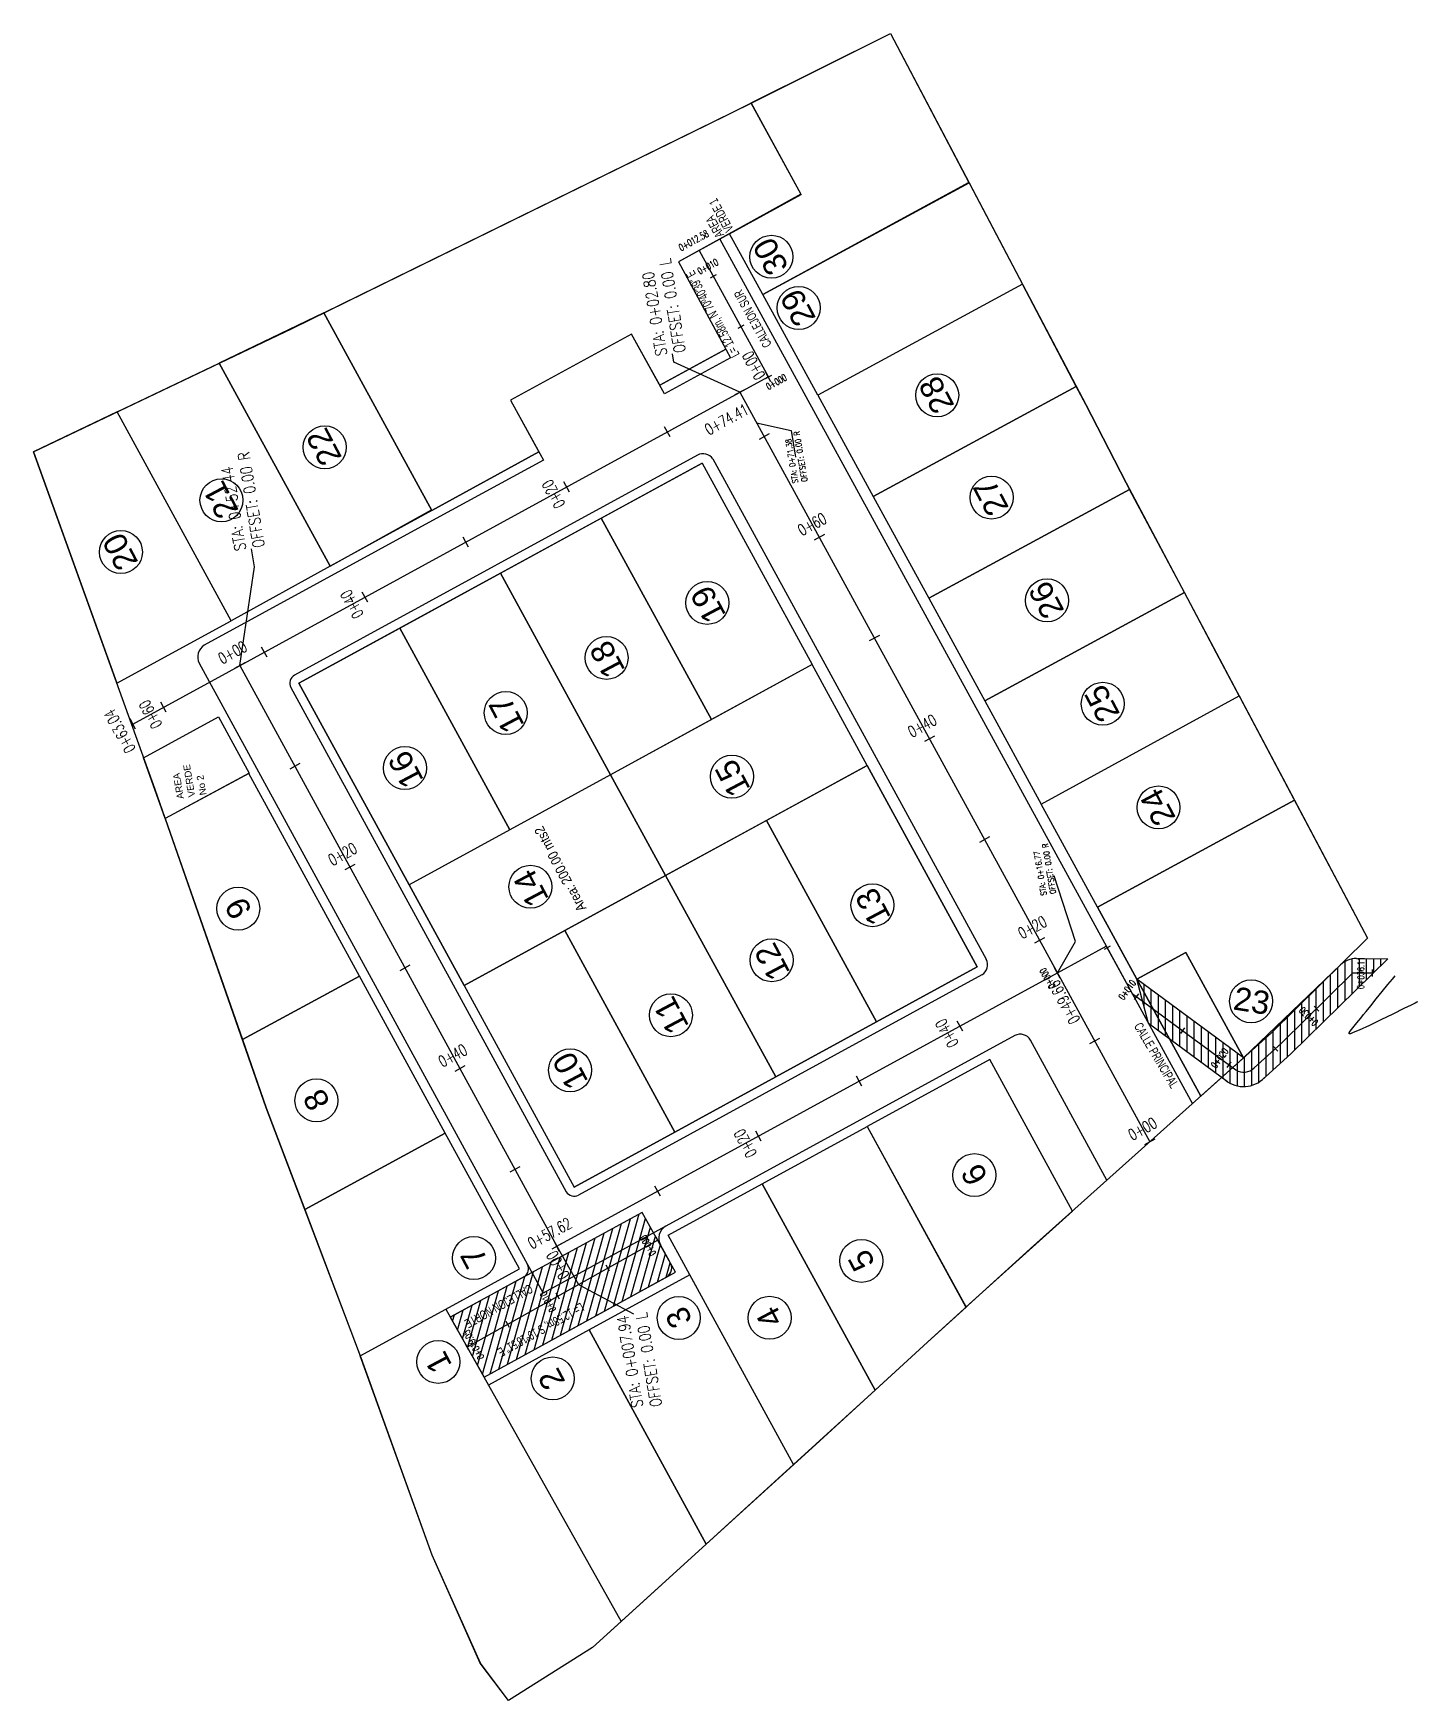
# Model space of a CAD drawing. Header units: metres. Extents: x 604533 to 608048, y 1310709 to 1311860.
# Drawn here: x 607927.3 to 608047.9, y 1311714.7 to 1311859.9 of the extents above; entities that cross this region are included whole.
import ezdxf
from ezdxf.enums import TextEntityAlignment as Align

# ---------------------------------------------------------------- set-up
doc = ezdxf.new("R2010")
doc.units = ezdxf.units.M
doc.header["$LTSCALE"] = 0.0254
doc.header["$MEASUREMENT"] = 0
for name, color, linetype in [('A CIVIL', 6, 'Continuous'), ('CVL_CUADCON_LIN', 8, 'Continuous'), ('EJE CALLE ESTE-TXT-ROAD-STAT', 7, 'Continuous'), ('EJE CALLE NORTE-TXT-ROAD-STAT', 7, 'Continuous'), ('EJE CALLE OESTE-TXT-ROAD-STAT', 7, 'Continuous'), ('EJE DE CANAL-TXT-ROAD-STAT', 7, 'Continuous'), ('EJE ED CALLE SUR-TXT-ROAD-STAT', 7, 'Continuous'), ('EJES', 30, 'Continuous'), ('LOTES', 3, 'Continuous'), ('perfiles', 3, 'Continuous'), ('POLIGONO', 4, 'Continuous'), ('ROTULOS LOTES', 1, 'Continuous'), ('STALBL', 7, 'Continuous'), ('VENTANAS', 252, 'Continuous')]:
    doc.layers.add(name, color=color, linetype=linetype)
doc.styles.add('ALINEAMIENTO', font='romans.shx', dxfattribs={"width": 0.7, "height": 1})
doc.styles.add('ALINEAMIENTO 2', font='romans.shx', dxfattribs={"width": 0.7, "height": 0.6})
doc.styles.add('COTA ELE', font='romans.shx', dxfattribs={"height": 5})
doc.styles.add('ele lot', font='ARIALN.TTF', dxfattribs={"width": 0.7, "height": 0.75})
doc.styles.add('perfiles', font='romans.shx', dxfattribs={"width": 0.8, "height": 1})
doc.styles.add('ROTULOS', font='arial.ttf', dxfattribs={"height": 3})
doc.styles.get("Standard").update_dxf_attribs({"font": 'arial.ttf'})
doc.styles.add('TSN - Arial Narrow', font='ARIALN.TTF')
doc.dimstyles.new('COMEN PERFIL', dxfattribs={"dimscale": 40, "dimtxt": 5, "dimasz": 100, "dimexe": 0.005, "dimexo": 0.005, "dimgap": 0.005, "dimtad": 2, "dimzin": 0, "dimdsep": 46, "dimtxsty": 'COTA ELE', "dimcen": 0.09, "dimclrd": 1, "dimclre": 1, "dimclrt": 3, "dimadec": 0, "dimazin": 0, "dimtfac": 1, "dimtofl": 0, "dimtmove": 0, "dimatfit": 3, "dimldrblk": 'ARCHTICK', "dimfxl": 1, "dimtolj": 1, "dimtzin": 0, "dimarcsym": 0})
doc.dimstyles.new('LOTES', dxfattribs={"dimscale": 0.001, "dimtxt": 1, "dimasz": 100, "dimexe": 0.005, "dimexo": 0.005, "dimgap": 0.005, "dimtad": 2, "dimzin": 0, "dimdsep": 46, "dimtxsty": 'ALINEAMIENTO', "dimcen": 0.09, "dimclrd": 1, "dimclre": 1, "dimclrt": 3, "dimadec": 0, "dimazin": 0, "dimtfac": 1, "dimtofl": 0, "dimtmove": 0, "dimatfit": 3, "dimldrblk": 'ARCHTICK', "dimfxl": 1, "dimtolj": 1, "dimtzin": 0, "dimarcsym": 0})

# ---------------------------------------------------------------- blocks, each defined once
blk = doc.blocks.new('_ArchTick')
at = {"color": 0, "linetype": 'ByBlock', "const_width": 0.15}
blk.add_lwpolyline([(-0.5, -0.5), (0.5, 0.5)], dxfattribs=at)
blk = doc.blocks.new('lbl_tic')
blk.add_line((0, -0.04165), (0, 0.04165))
blk = doc.blocks.new('sta_tic')
blk.add_line((0, -0.04165), (0, 0.04165))

msp = doc.modelspace()

# ---------------------------------------------------------------- hatches: boundary and pattern name
at = {"layer": 'VENTANAS', "ltscale": 20000}
h = msp.add_hatch(dxfattribs=at)
h.set_pattern_fill('ANSI31', color=256, scale=5, angle=45, style=0)
h.set_pattern_definition([(90, (608023.4335, 1311768.1515), (-0.625, 1e-16), [])])
h.paths.add_polyline_path([(608042.249, 1311778.06), (608043.916, 1311778.047), (608043.915, 1311777.946), (608045.277, 1311779.286), (608042.555, 1311779.308, 0.1673024), (608041.321, 1311778.894), (608035.171, 1311772.84), (608031.776, 1311769.801), (608032.043, 1311769.605, 0.3637158), (608033.638, 1311769.796), (608036.025, 1311771.933)])
h.paths.add_polyline_path([(608043.915, 1311777.946), (608043.916, 1311778.047), (608042.249, 1311778.06), (608036.025, 1311771.933), (608033.638, 1311769.796, -0.3637158), (608032.043, 1311769.605), (608031.776, 1311769.801), (608030.825, 1311768.95), (608031.162, 1311768.701, -0.0041956), (608031.129, 1311768.728, 0.0041956), (608031.162, 1311768.701), (608031.325, 1311768.581, 0.3268227), (608034.276, 1311768.69), (608036.88, 1311771.021)])
h.paths.add_polyline_path([(608023.433, 1311777.507), (608024.856, 1311774.905), (608031.772, 1311769.804), (608032.724, 1311770.656)])
h.paths.add_polyline_path([(608024.856, 1311774.905), (608026.278, 1311772.303), (608030.821, 1311768.953), (608031.772, 1311769.804)])
h.paths.add_polyline_path([(608024.853, 1311774.907), (608023.936, 1311775.583), (608024.438, 1311773.66), (608026.275, 1311772.305)], flags=17)
h.paths.add_polyline_path([(608023.435, 1311777.503), (608023.936, 1311775.583), (608024.853, 1311774.907)], flags=17)
h.paths.add_polyline_path([(608043.354, 1311776.461), (608043.379, 1311779.641), (608042.479, 1311779.648), (608042.454, 1311776.468)], flags=9)
h.paths.add_polyline_path([(608039.498, 1311773.738), (608037.885, 1311775.378), (608037.243, 1311774.746), (608038.857, 1311773.107)], flags=24)
h.paths.add_polyline_path([(608030.306, 1311769.457), (608031.671, 1311771.308), (608030.947, 1311771.842), (608029.582, 1311769.991)], flags=24)
at = {"layer": 'VENTANAS', "ltscale": 200000}
h = msp.add_hatch(dxfattribs=at)
h.set_pattern_fill('ANSI31', color=256, scale=5, angle=-150.66927, style=0)
h.set_pattern_definition([(254.3307, (607979.7756, 1311758.21965), (0.601773, -0.168803), [])])
h.paths.add_polyline_path([(607966.584, 1311742.847), (607982.564, 1311751.612, 0.3947711), (607982.758, 1311752.892), (607982.355, 1311753.628), (607981.706, 1311754.783), (607965.115, 1311745.461)])
h.paths.add_polyline_path([(607981.706, 1311754.783), (607981.348, 1311755.422), (607971.736, 1311750.171), (607970.759, 1311751.96), (607963.646, 1311748.075), (607965.115, 1311745.461)])
h.paths.add_polyline_path([(607971.736, 1311750.171), (607981.348, 1311755.422), (607980.349, 1311757.199), (607970.759, 1311751.96)], flags=16)
h.paths.add_polyline_path([(607975.185, 1311749.936), (607967.236, 1311745.47), (607967.942, 1311744.213), (607975.891, 1311748.679)], flags=24)
h.paths.add_polyline_path([(607966.862, 1311744.44), (607965.245, 1311747.317), (607964.461, 1311746.877), (607966.077, 1311744)], flags=9)
h.paths.add_polyline_path([(607973.086, 1311748.62), (607971.959, 1311750.626), (607971.175, 1311750.185), (607972.301, 1311748.18)], flags=9)
h.paths.add_polyline_path([(607981.804, 1311753.519), (607980.677, 1311755.524), (607979.893, 1311755.083), (607981.019, 1311753.078)], flags=9)
h.paths.add_polyline_path([(607970.605, 1311751.273), (607964.526, 1311747.858), (607965.134, 1311746.776), (607971.213, 1311750.191)], flags=24)
h.paths.add_polyline_path([(607974.409, 1311751.552), (607972.891, 1311754.331), (607971.575, 1311753.612), (607973.093, 1311750.833)], flags=9)

# ---------------------------------------------------------------- linework, layer by layer
for p, q in [((608008.815, 1311846.873, -0.5), (607990.851, 1311837.134, -0.5)), ((607994.198, 1311845.835, -0.5), (607983.511, 1311839.992, -0.5)), ((607987.116, 1311841.963, -0.5), (608028.264, 1311766.657, -0.5)), ((607987.116, 1311841.963, -0.5), (608028.264, 1311766.657, -0.5)), ((607983.511, 1311839.992, -0.5), (607988.043, 1311831.625, -0.5)), ((607949.881, 1311834.187, -100.5), (607952.642, 1311835.542, -100.5)), ((607952.642, 1311835.542, -100.5), (607962.042, 1311818.329, -100.5)), ((607943.526, 1311831.158, -100.5), (607949.881, 1311834.187, -100.5)), ((607979.429, 1311833.696, -0.5), (607968.886, 1311827.932, -0.5)), ((607982.294, 1311828.482, -0.5), (607979.429, 1311833.696, -0.5)), ((607953.178, 1311813.487, -100.5), (607943.526, 1311831.158, -100.5)), ((607988.043, 1311831.625, -0.5), (607982.294, 1311828.482, -0.5)), ((607968.886, 1311827.932, -0.5), (607971.751, 1311822.718, -0.5)), ((607985.159, 1311823.151, -0.5), (607950.088, 1311803.977, -0.5)), ((607985.569, 1311822.457, -100.5), (607950.464, 1311803.282, -100.5)), ((607971.751, 1311822.718, -0.5), (607962.428, 1311817.621, -0.5)), ((607985.569, 1311822.457, -100.5), (607995.156, 1311804.905, -100.5)), ((607986.508, 1311822.823, -0.5), (608010.32, 1311779.245, -0.5)), ((607962.042, 1311818.329, -100.5), (607953.178, 1311813.487, -100.5)), ((607962.428, 1311817.621, -0.5), (607942.224, 1311806.585, -0.5)), ((607976.792, 1311817.663, -100.5), (607986.38, 1311800.111, -100.5)), ((607968.016, 1311812.869, -100.5), (607977.604, 1311795.317, -100.5)), ((607959.24, 1311808.076, -100.5), (607968.828, 1311790.524, -100.5)), ((607941.773, 1311805.025, -0.5), (607971.736, 1311750.171, -0.5)), ((607995.156, 1311804.905, -100.5), (607986.38, 1311800.111, -100.5)), ((607999.95, 1311796.129, -100.5), (607995.156, 1311804.905, -100.5)), ((607950.464, 1311803.282, -100.5), (607960.052, 1311785.73, -100.5)), ((607949.762, 1311802.905, -0.5), (607973.739, 1311759, -0.5)), ((607986.38, 1311800.111, -100.5), (607977.604, 1311795.317, -100.5)), ((607999.95, 1311796.129, -100.5), (607991.174, 1311791.335, -100.5)), ((607999.95, 1311796.129, -100.5), (608009.537, 1311778.576, -100.5)), ((607977.604, 1311795.317, -100.5), (607968.828, 1311790.524, -100.5)), ((607982.398, 1311786.541, -100.5), (607977.604, 1311795.317, -100.5)), ((607968.828, 1311790.524, -100.5), (607960.052, 1311785.73, -100.5)), ((607991.174, 1311791.335, -100.5), (607982.398, 1311786.541, -100.5)), ((607991.174, 1311791.335, -100.5), (608000.761, 1311773.783, -100.5)), ((607964.845, 1311776.954, -100.5), (607960.052, 1311785.73, -100.5)), ((607982.398, 1311786.541, -100.5), (607973.622, 1311781.747, -100.5)), ((607982.398, 1311786.541, -100.5), (607991.985, 1311768.989, -100.5)), ((607973.622, 1311781.747, -100.5), (607964.845, 1311776.954, -100.5)), ((607973.622, 1311781.747, -100.5), (607983.209, 1311764.195, -100.5)), ((608009.537, 1311778.576, -100.5), (608000.761, 1311773.783, -100.5)), ((608009.938, 1311777.878, -0.5), (607974.817, 1311758.694, -0.5)), ((607964.845, 1311776.954, -100.5), (607974.433, 1311759.401, -100.5)), ((608000.761, 1311773.783, -100.5), (607991.985, 1311768.989, -100.5)), ((608012.801, 1311772.602, -0.5), (607971.736, 1311750.171, -0.5)), ((608020.832, 1311760.004, -0.5), (608014.166, 1311772.208, -0.5)), ((607991.985, 1311768.989, -100.5), (607983.209, 1311764.195, -100.5)), ((607983.209, 1311764.195, -100.5), (607974.433, 1311759.401, -100.5)), ((607982.758, 1311752.892, -0.5), (607981.953, 1311754.365, -0.5)), ((607970.117, 1311751.61, -0.5), (607963.648, 1311748.076, -0.5)), ((607966.582, 1311742.846, -0.5), (607982.508, 1311751.571, -0.5))]:
    msp.add_line(p, q)
at = {"ltscale": 20000}
for p, q in [((607981.882, 1311829.232, 112.603), (607987.629, 1311832.39, 174.333)), ((607962.042, 1311818.329, -100.5), (607971.352, 1311823.445, -0.5))]:
    msp.add_line(p, q, dxfattribs=at)
for points in [[(607990.849, 1311837.138), (607987.958, 1311842.429), (607994.196, 1311845.839), (607989.842, 1311853.817), (608001.972, 1311859.881), (608008.813, 1311846.877), (607990.849, 1311837.138)], [(607995.646, 1311828.358), (607990.851, 1311837.134), (608008.815, 1311846.873), (608013.471, 1311838.023), (607995.646, 1311828.358)], [(607995.646, 1311828.358), (608000.465, 1311819.539), (608018.15, 1311829.127), (608013.471, 1311838.023), (607995.646, 1311828.358)], [(607944.56, 1311808.717), (607934.63, 1311826.916), (607943.526, 1311831.158), (607953.178, 1311813.487), (607944.56, 1311808.717)], [(608022.795, 1311820.168), (608022.493, 1311820.735), (608018.982, 1311827.546), (608018.15, 1311829.127), (608000.465, 1311819.539), (608005.303, 1311810.685), (608022.795, 1311820.168)], [(607927.336, 1311823.439), (607934.6, 1311803.276), (607944.56, 1311808.717), (607934.63, 1311826.916), (607927.336, 1311823.439)], [(608027.569, 1311811.188), (608022.795, 1311820.168), (608005.303, 1311810.685), (608010.18, 1311801.76), (608027.569, 1311811.188)], [(608010.18, 1311801.76), (608015.099, 1311792.757), (608032.353, 1311802.174), (608030.377, 1311805.906), (608027.569, 1311811.188), (608010.18, 1311801.76)], [(608020.001, 1311783.787), (608015.099, 1311792.757), (608032.353, 1311802.174), (608037.162, 1311793.089), (608020.001, 1311783.787)], [(607938.818, 1311791.492), (607945.538, 1311772.257), (607955.744, 1311777.783), (607946.111, 1311795.434), (607938.818, 1311791.492)], [(608023.433, 1311777.507), (608019.999, 1311783.791), (608037.159, 1311793.093), (608043.524, 1311781.069), (608035.169, 1311772.844), (608035.169, 1311772.844), (608032.724, 1311770.656), (608027.705, 1311779.84), (608023.433, 1311777.507)], [(608023.433, 1311777.507), (608019.999, 1311783.791), (608037.159, 1311793.093), (608043.524, 1311781.069), (608035.169, 1311772.844), (608035.169, 1311772.844), (608032.724, 1311770.656), (608027.705, 1311779.84), (608023.433, 1311777.507)], [(607950.98, 1311757.44), (607963.211, 1311764.1), (607955.744, 1311777.783), (607945.538, 1311772.257), (607947.616, 1311766.31), (607950.98, 1311757.44)], [(607955.809, 1311744.711), (607963.252, 1311748.776), (607969.662, 1311752.278), (607963.211, 1311764.1), (607950.98, 1311757.44), (607955.809, 1311744.711)], [(607999.955, 1311764.682), (608008.555, 1311748.937), (608005.203, 1311745.886), (608000.636, 1311741.713), (607990.815, 1311759.69), (607999.955, 1311764.682)], [(607982.627, 1311755.217), (607990.815, 1311759.69), (608000.636, 1311741.713), (607995.473, 1311736.997), (607993.541, 1311735.239), (607982.627, 1311755.217)], [(607955.809, 1311744.711), (607963.252, 1311748.776), (607966.975, 1311742.151), (607978.533, 1311721.581), (607976.03, 1311719.304), (607968.714, 1311714.677), (607966.26, 1311717.95), (607962.068, 1311727.334), (607955.809, 1311744.711)]]:
    msp.add_lwpolyline(points)
for points, elevation in [([(607990.851, 1311837.134), (607987.96, 1311842.424), (607994.198, 1311845.835), (607989.844, 1311853.812), (608001.974, 1311859.877), (608008.815, 1311846.873), (607990.851, 1311837.134)], -0.5), ([(608028.998, 1311767.321), (608023.433, 1311777.507), (608027.705, 1311779.84), (608032.724, 1311770.656), (608028.998, 1311767.321)], -100.5), ([(607963.646, 1311748.075), (607966.584, 1311742.847)], -0.5)]:
    msp.add_lwpolyline(points, dxfattribs=dict(elevation=elevation))
for points in [[(607968.886, 1311827.932), (607971.352, 1311823.445), (607962.042, 1311818.329), (607952.642, 1311835.542), (607989.844, 1311853.812), (607994.175, 1311845.878), (607983.511, 1311839.992), (607987.629, 1311832.39), (607981.882, 1311829.232), (607979.429, 1311833.696), (607968.886, 1311827.932), (607971.352, 1311823.445)], [(607976.792, 1311817.663), (607985.569, 1311822.457), (607995.156, 1311804.905), (607986.38, 1311800.111), (607976.792, 1311817.663)], [(607968.016, 1311812.869), (607976.792, 1311817.663), (607986.38, 1311800.111), (607977.604, 1311795.317), (607968.016, 1311812.869)], [(607959.24, 1311808.076), (607968.016, 1311812.869), (607977.604, 1311795.317), (607968.828, 1311790.523), (607959.24, 1311808.076)], [(607950.464, 1311803.282), (607959.24, 1311808.076), (607968.828, 1311790.523), (607960.052, 1311785.73), (607950.464, 1311803.282)], [(607982.398, 1311786.541), (607999.95, 1311796.129), (607995.156, 1311804.905), (607977.604, 1311795.317), (607982.398, 1311786.541)], [(607938.819, 1311791.492), (607936.939, 1311796.788), (607943.471, 1311800.36), (607946.129, 1311795.444), (607938.818, 1311791.492)], [(608000.761, 1311773.783), (608009.537, 1311778.576), (607999.95, 1311796.129), (607991.174, 1311791.335), (608000.761, 1311773.783)], [(607964.845, 1311776.954), (607982.398, 1311786.541), (607977.604, 1311795.317), (607960.052, 1311785.73), (607964.845, 1311776.954)], [(607991.985, 1311768.989), (608000.761, 1311773.783), (607991.174, 1311791.335), (607982.398, 1311786.541), (607991.985, 1311768.989)], [(607983.209, 1311764.195), (607991.985, 1311768.989), (607982.398, 1311786.541), (607973.622, 1311781.747), (607983.209, 1311764.195)], [(607974.433, 1311759.401), (607983.209, 1311764.195), (607973.622, 1311781.747), (607964.846, 1311776.954), (607974.433, 1311759.401)]]:
    msp.add_lwpolyline(points, dxfattribs=at)
for centre in [(607991.605, 1311840.426), (607993.983, 1311835.964), (608006.043, 1311828.357, -100.5), (607952.709, 1311823.827, -100.5), (607943.719, 1311819.214, -100.5), (608010.784, 1311819.451, -100.5), (607934.963, 1311814.708, -100.5), (607986.028, 1311810.279, -100.5), (608015.61, 1311810.498, -100.5), (607977.252, 1311805.486, -100.5), (608020.462, 1311801.49, -100.5), (607968.476, 1311800.692, -100.5), (607959.7, 1311795.898, -100.5), (607988.176, 1311795.145, -100.5), (608025.317, 1311792.462, -100.5), (607970.624, 1311785.557, -100.5), (608000.409, 1311783.951, -100.5), (607945.18, 1311783.652, -100.5), (607991.633, 1311779.157, -100.5), (608033.382, 1311775.578), (607982.857, 1311774.364, -100.5), (607974.081, 1311769.57, -100.5), (607951.988, 1311766.952, -100.5), (608009.283, 1311760.442, -100.5), (607965.705, 1311753.221, -201), (607999.442, 1311752.971, -100.5), (607983.539, 1311748.001, -201), (607991.456, 1311748.019, -100.5), (607962.601, 1311744.174), (607972.566, 1311742.737, -100.5)]:
    msp.add_circle(centre, 1.872)
for centre, radius, start, end in [((607985.648, 1311822.225, -0.5), 1.047, 34.84599, 117.86998), ((607942.822, 1311805.567, -0.5), 1.181, 120.38098, 207.32861), ((607950.427, 1311803.288, -0.5), 0.767, 116.19708, 209.98931), ((608009.382, 1311778.77, -0.5), 1.051, 301.903, 26.8623), ((608013.27, 1311771.665, -0.5), 1.048, 31.2093, 116.58352), ((607974.45, 1311759.452, -0.5), 0.842, 212.4176, 295.90201), ((607983.009, 1311754.953, -0.5), 1.209, 120.39411, 209.06664), ((607969.595, 1311752.296, -0.5), 0.862, 307.27533, 24.8003), ((607981.977, 1311752.356, -0.5), 0.947, 304.13223, 34.46196)]:
    msp.add_arc(centre, radius, start, end)
at = {"layer": 'A CIVIL'}
for p, q in [((607985.308, 1311840.974, -0.5), (607991.342, 1311829.931, -0.5)), ((607936.003, 1311799.73, -0.5), (607991.323, 1311829.966, -0.5)), ((607988.87, 1311828.626, -0.5), (608024.549, 1311763.331, -0.5)), ((607945.304, 1311804.814, -0.5), (607972.926, 1311754.241, -0.5)), ((607972.926, 1311754.241, -0.5), (608016.508, 1311778.047, -0.5))]:
    msp.add_line(p, q, dxfattribs=at)
at = {"layer": 'A CIVIL', "ltscale": 20000}
for p, q in [((607981.72, 1311754.791, -0.5), (607965.115, 1311745.461, -0.5)), ((607972.926, 1311754.241, -100.5), (607974.801, 1311750.903, -0.5))]:
    msp.add_line(p, q, dxfattribs=at)
at = {"layer": 'A CIVIL', "ltscale": 20000, "elevation": -0.5}
msp.add_lwpolyline([(608029.003, 1311767.318), (608035.169, 1311772.844), (608043.526, 1311781.065)], dxfattribs=at)
at = {"layer": 'CVL_CUADCON_LIN', "ltscale": 0.5, "flags": 128}
for points in [[(608010.617, 1311770.506), (607999.955, 1311764.682), (608008.542, 1311748.952), (608017.822, 1311757.316), (608010.617, 1311770.506)], [(607984.515, 1311751.76), (607975.739, 1311746.966), (607985.929, 1311728.312), (607993.541, 1311735.239), (607984.515, 1311751.76)], [(607975.739, 1311746.966), (607966.975, 1311742.151), (607978.533, 1311721.581), (607985.929, 1311728.312), (607975.739, 1311746.966)]]:
    msp.add_lwpolyline(points, dxfattribs=at)
at = {"layer": 'EJES', "ltscale": 20000}
for p, q in [((608041.154, 1311778.75, -100.5), (608032.724, 1311770.656, -100.5)), ((608042.555, 1311779.308, -100.5), (608045.277, 1311779.286, -100.5))]:
    msp.add_line(p, q, dxfattribs=at)
at = {"layer": 'EJES', "ltscale": 20000, "elevation": -100.5}
msp.add_lwpolyline([(608016.507, 1311778.048), (608020.768, 1311780.376), (608023.017, 1311776.261), (608032.043, 1311769.605, 0.3637158), (608033.638, 1311769.796), (608036.025, 1311771.933), (608042.249, 1311778.06), (608043.916, 1311778.047)], format="xyb", dxfattribs=at)
at = {"layer": 'EJES', "ltscale": 20000}
msp.add_arc((608042.539, 1311777.308, -100.5), 2, 89.5485, 133.83628, dxfattribs=at)
at = {"layer": 'LOTES', "ltscale": 20000}
for p, q in [((608032.724, 1311770.656, -100.5), (608023.433, 1311777.507, -100.5)), ((608031.325, 1311768.581, -100.5), (608024.438, 1311773.66, -100.5))]:
    msp.add_line(p, q, dxfattribs=at)
at = {"layer": 'LOTES', "color": 0, "ltscale": 20000}
msp.add_lwpolyline([(607953.178, 1311813.487), (607962.015, 1311818.378), (607952.644, 1311835.538), (607943.529, 1311831.153), (607953.178, 1311813.487)], dxfattribs=at)
at = {"layer": 'LOTES', "ltscale": 20000, "elevation": -100.5}
msp.add_lwpolyline([(608034.276, 1311768.69), (608036.88, 1311771.021), (608045.277, 1311779.286)], dxfattribs=at)
at = {"layer": 'LOTES', "ltscale": 20000}
msp.add_arc((608032.726, 1311770.651, -100.5), 2.5, 230.30976, 316.82307, dxfattribs=at)
at = {"layer": 'perfiles', "color": 1, "ltscale": 20000}
msp.add_line((608020.001, 1311783.787, -0.5), (608029.003, 1311767.318, -0.5), dxfattribs=at)
at = {"layer": 'POLIGONO', "ltscale": 20000}
msp.add_polyline3d([(608043.526, 1311781.065, -0.5), (608035.171, 1311772.84, -0.5), (608014.173, 1311754.043, -0.5), (608005.205, 1311745.882, -0.5), (607995.476, 1311736.993, -0.5), (607976.032, 1311719.299, -0.5), (607968.716, 1311714.673, -0.5), (607966.262, 1311717.946, -0.5), (607962.07, 1311727.33, -0.5), (607955.873, 1311744.544, -0.5), (607947.618, 1311766.306, -0.5), (607937.93, 1311794.037, -0.5), (607927.338, 1311823.434, -0.5), (607949.883, 1311834.183, -0.5), (607987.737, 1311852.759, -0.5), (608001.974, 1311859.877, -0.5), (608018.982, 1311827.546, -0.5), (608022.493, 1311820.735, -0.5), (608030.377, 1311805.906, -0.5), (608043.526, 1311781.065, -0.5)], dxfattribs=at)
at = {"layer": 'POLIGONO', "color": 6, "ltscale": 20000}
msp.add_polyline3d([(608047.884, 1311775.523, 0), (608047.826, 1311775.496, 0), (608047.663, 1311775.417, 0), (608047.312, 1311775.246, 0), (608046.687, 1311774.94, 0), (608045.733, 1311774.473, 0), (608044.692, 1311773.968, 0), (608043.677, 1311773.484, 0), (608042.801, 1311773.078, 0), (608042.277, 1311772.85, 0), (608042.024, 1311772.755, 0), (608041.936, 1311772.736, 0), (608041.919, 1311772.74, 0), (608041.913, 1311772.76, 0), (608041.93, 1311772.828, 0), (608042.022, 1311772.987, 0), (608042.237, 1311773.279, 0), (608042.584, 1311773.704, 0), (608042.93, 1311774.113, 0), (608043.182, 1311774.417, 0), (608043.407, 1311774.701, 0), (608043.796, 1311775.184, 0), (608044.283, 1311775.787, 0), (608044.804, 1311776.431, 0), (608045.293, 1311777.035, 0), (608045.686, 1311777.521, 0), (608045.919, 1311777.808, 0)], dxfattribs=at)
at = {"layer": 'VENTANAS', "ltscale": 20000}
msp.add_line((608024.438, 1311773.66, -100.5), (608023.433, 1311777.507, -100.5), dxfattribs=at)
at = {"layer": 'VENTANAS', "ltscale": 20000, "elevation": -0.5}
msp.add_lwpolyline([(607963.646, 1311748.075), (607966.584, 1311742.847), (607983.27, 1311752), (607980.349, 1311757.199), (607963.646, 1311748.075)], dxfattribs=at)

# ---------------------------------------------------------------- block references
at = {"layer": 'EJE CALLE ESTE-TXT-ROAD-STAT', "ltscale": 20000, "xscale": 12.00480192085715, "yscale": 12.00480192075588, "zscale": 12.0048019207683, "rotation": 28.65954550112356}
for name, p in [('lbl_tic', (607991.323, 1311829.966, -100.5)), ('sta_tic', (607982.548, 1311825.17, -100.5)), ('lbl_tic', (607973.773, 1311820.374, -100.5)), ('sta_tic', (607964.998, 1311815.578, -100.5)), ('lbl_tic', (607956.224, 1311810.782, -100.5)), ('sta_tic', (607947.449, 1311805.986, -100.5)), ('lbl_tic', (607938.674, 1311801.19, -100.5)), ('lbl_tic', (607936.003, 1311799.73, -100.5))]:
    msp.add_blockref(name, p, dxfattribs=at)
at = {"layer": 'EJE CALLE NORTE-TXT-ROAD-STAT', "ltscale": 20000, "xscale": 12.00480192098713, "yscale": 12.00480192075588, "zscale": 12.0048019207683, "rotation": 118.6421017628136}
for name, p in [('lbl_tic', (607945.304, 1311804.814, -100.5)), ('sta_tic', (607950.097, 1311796.038, -100.5)), ('lbl_tic', (607954.891, 1311787.261, -100.5)), ('sta_tic', (607959.684, 1311778.485, -100.5)), ('lbl_tic', (607964.478, 1311769.709, -100.5)), ('sta_tic', (607969.271, 1311760.932, -100.5)), ('lbl_tic', (607972.926, 1311754.241, -100.5))]:
    msp.add_blockref(name, p, dxfattribs=at)
at = {"layer": 'EJE CALLE OESTE-TXT-ROAD-STAT', "ltscale": 20000, "xscale": 12.00480192088002, "yscale": 12.00480192075588, "zscale": 12.0048019207683, "rotation": 28.64482081301309}
for name, p in [('lbl_tic', (608016.508, 1311778.047, -100.5)), ('lbl_tic', (608008.03, 1311773.416, -100.5)), ('sta_tic', (607999.254, 1311768.622, -100.5)), ('lbl_tic', (607990.478, 1311763.829, -100.5)), ('sta_tic', (607981.702, 1311759.035, -100.5)), ('lbl_tic', (607972.926, 1311754.241, -100.5))]:
    msp.add_blockref(name, p, dxfattribs=at)
at = {"layer": 'EJE DE CANAL-TXT-ROAD-STAT', "ltscale": 20000, "xscale": 12.00480192071638, "yscale": 12.00480192075588, "zscale": 12.0048019207683, "rotation": 28.64573947338148}
msp.add_blockref('lbl_tic', (608016.508, 1311778.047, -100.5), dxfattribs=at)
at = {"layer": 'EJE ED CALLE SUR-TXT-ROAD-STAT', "ltscale": 20000, "xscale": 12.00480192063696, "yscale": 12.00480192075588, "zscale": 12.0048019207683, "rotation": 118.6530710076645}
for name, p in [('lbl_tic', (607988.87, 1311828.626, -100.5)), ('sta_tic', (607990.983, 1311824.759, -100.5)), ('lbl_tic', (607995.778, 1311815.984, -100.5)), ('sta_tic', (608000.573, 1311807.208, -100.5)), ('lbl_tic', (608005.368, 1311798.433, -100.5)), ('sta_tic', (608010.163, 1311789.657, -100.5)), ('lbl_tic', (608014.959, 1311780.882, -100.5)), ('sta_tic', (608019.754, 1311772.107, -100.5)), ('lbl_tic', (608024.549, 1311763.331, -100.5))]:
    msp.add_blockref(name, p, dxfattribs=at)
at = {"layer": 'STALBL', "ltscale": 20000, "yscale": 7.202881152714219, "zscale": 7.202881152460989}
for name, p, xscale, rotation in [('lbl_tic', (607985.308, 1311840.974, -100.5), 7.202881152426836, 118.6530710083146), ('lbl_tic', (607986.547, 1311838.707, -100.5), 7.202881152426836, 118.6530710083146), ('sta_tic', (607988.945, 1311834.319, -100.5), 7.202881152426836, 118.6530710083146), ('lbl_tic', (607991.342, 1311829.931, -100.5), 7.202881152426836, 118.6530710083146), ('sta_tic', (608020.837, 1311780.249, -100.5), 7.202881152398925, 118.6530710079082), ('lbl_tic', (608016.507, 1311778.048, -100.5), 7.202881152450004, 28.65307100768623), ('sta_tic', (608042.807, 1311778.056, -100.5), 7.202881152533261, 179.5485048315355), ('lbl_tic', (608043.916, 1311778.047, -100.5), 7.202881152533261, 179.5485048315355), ('lbl_tic', (608023.383, 1311775.991, -100.5), 7.202881152362652, 143.5921572272653), ('lbl_tic', (608039.083, 1311774.944, -100.5), 7.202881152306399, 44.54850483126743), ('sta_tic', (608027.407, 1311773.023, -100.5), 7.202881152362652, 143.5921572272653), ('sta_tic', (608035.497, 1311771.461, -100.5), 7.202881152348372, 41.83430180279999), ('lbl_tic', (608031.431, 1311770.056, -100.5), 7.202881152362652, 143.5921572272653), ('lbl_tic', (607981.72, 1311754.791, -100.5), 7.20288115227974, 29.33072779711124), ('sta_tic', (607977.361, 1311752.342, -100.5), 7.20288115227974, 29.33072779711124), ('lbl_tic', (607973.002, 1311749.892, -100.5), 7.20288115227974, 29.33072779711124), ('sta_tic', (607968.643, 1311747.443, -100.5), 7.20288115227974, 29.33072779711124), ('lbl_tic', (607965.115, 1311745.461, -100.5), 7.20288115227974, 29.33072779711124)]:
    msp.add_blockref(name, p, dxfattribs=dict(at, xscale=xscale, rotation=rotation))

# ---------------------------------------------------------------- texts
at = {"ltscale": 20000, "insert": (607939.856, 1311793.156, -100.5), "char_height": 0.6, "width": 4.41792, "attachment_point": 1, "rotation": 99.33068}
msp.add_mtext('AREA VERDE \\PNo 2', dxfattribs=at)
at = {"linetype": 'Continuous', "lineweight": 25, "ltscale": 0.1, "insert": (607975.567, 1311781.734, -100.5), "char_height": 0.87404, "width": 14.13316, "attachment_point": 1, "rotation": 117.90614, "style": 'TSN - Arial Narrow'}
msp.add_mtext('\\pi-2.62211,l4.37019,t4.37019;Area: 200.00 mts2', dxfattribs=at)
at = {"layer": 'A CIVIL', "ltscale": 20000, "style": 'perfiles', "width": 0.8}
msp.add_text('STA: 0+007.94', height=1, rotation=99.33068, dxfattribs=at).set_placement((607979.433, 1311748.323, -100.5), align=Align.BOTTOM_RIGHT)
msp.add_text('OFFSET: 0.00 L', height=1, rotation=99.33068, dxfattribs=at).set_placement((607979.762, 1311748.377, -100.5), align=Align.TOP_RIGHT)
at = {"layer": 'EJE CALLE ESTE-TXT-ROAD-STAT', "ltscale": 20000, "style": 'ALINEAMIENTO', "width": 0.7}
for s, p in [('0+00', (607990.765, 1311831.335, -100.5)), ('0+20', (607973.335, 1311820.135, -100.5)), ('0+40', (607955.785, 1311810.542, -100.5)), ('0+60', (607938.235, 1311800.95, -100.5)), ('0+63.04', (607935.564, 1311799.49, -100.5))]:
    msp.add_text(s, height=1, rotation=118.65955, dxfattribs=at).set_placement(p, align=Align.BOTTOM_CENTER)
at = {"layer": 'EJE CALLE NORTE-TXT-ROAD-STAT', "ltscale": 20000, "style": 'ALINEAMIENTO', "width": 0.7}
for s, p in [('0+00', (607945.064, 1311805.253, -100.5)), ('0+20', (607954.651, 1311787.7, -100.5)), ('0+40', (607964.238, 1311770.148, -100.5)), ('0+57.62', (607972.686, 1311754.68, -100.5))]:
    msp.add_text(s, height=1, rotation=28.6421, dxfattribs=at).set_placement(p, align=Align.BOTTOM_CENTER)
at = {"layer": 'EJE CALLE OESTE-TXT-ROAD-STAT', "ltscale": 20000, "style": 'ALINEAMIENTO', "width": 0.7}
for s, p in [('0+49.66', (608017.814, 1311775.883, -100.5)), ('0+40', (608007.591, 1311773.176, -100.5)), ('0+20', (607990.039, 1311763.589, -100.5)), ('0+00', (607973.723, 1311752.981, -100.5))]:
    msp.add_text(s, height=1, rotation=118.64482, dxfattribs=at).set_placement(p, align=Align.BOTTOM_CENTER)
at = {"layer": 'EJE ED CALLE SUR-TXT-ROAD-STAT', "ltscale": 20000, "style": 'ALINEAMIENTO', "width": 0.7}
for s, p in [('0+74.41', (607988.099, 1311825.558, -100.5)), ('0+60', (607995.539, 1311816.422, -100.5)), ('0+40', (608005.129, 1311798.872, -100.5)), ('0+20', (608014.719, 1311781.321, -100.5)), ('0+00', (608024.309, 1311763.77, -100.5))]:
    msp.add_text(s, height=1, rotation=28.65307, dxfattribs=at).set_placement(p, align=Align.BOTTOM_CENTER)
at = {"layer": 'perfiles', "ltscale": 20000, "style": 'perfiles', "width": 0.8}
for s, height, p in [('OFFSET: 0.00 L', 1, (607983.163, 1311831.982, -100.5)), ('OFFSET: 0.00 R', 1, (607946.496, 1311815.008, -100.5)), ('OFFSET: 0.00 R', 0.5, (608015.903, 1311784.884, -100.5))]:
    msp.add_text(s, height=height, rotation=99.33068, dxfattribs=at).set_placement(p, align=Align.TOP_LEFT)
for s, height, p in [('STA: 0+02.80', 1, (607982.834, 1311831.928, -100.5)), ('STA: 0+52.44', 1, (607946.167, 1311814.954, -100.5)), ('STA: 0+16.77', 0.5, (608015.739, 1311784.857, -100.5))]:
    msp.add_text(s, height=height, rotation=99.33068, dxfattribs=at).set_placement(p, align=Align.BOTTOM_LEFT)
at = {"layer": 'perfiles', "color": 1, "ltscale": 20000, "style": 'perfiles', "width": 0.8}
msp.add_text('OFFSET: 0.00 R', height=0.5, rotation=99.33068, dxfattribs=at).set_placement((607994.262, 1311820.788, -100.5), align=Align.TOP_LEFT)
msp.add_text('STA: 0+71.38', height=0.5, rotation=99.33068, dxfattribs=at).set_placement((607994.097, 1311820.761, -100.5), align=Align.BOTTOM_LEFT)
at = {"layer": 'ROTULOS LOTES', "style": 'ROTULOS'}
for s, height, rotation, p in [('30', 2.0142, 117.90614, (607993.151, 1311839.529)), ('29', 2.0142, 117.90614, (607995.528, 1311835.068)), ('28', 2.0142, 117.90614, (608007.588, 1311827.461, -100.5)), ('22', 2.0142, 117.90614, (607954.254, 1311822.93, -100.5)), ('21', 2.0142, 117.90614, (607945.265, 1311818.317, -100.5)), ('27', 2.0142, 117.90614, (608012.33, 1311818.554, -100.5)), ('20', 2.0142, 117.90614, (607936.508, 1311813.811, -100.5)), ('26', 2.0142, 117.90614, (608017.155, 1311809.602, -100.5)), ('19', 2.0142, 117.90614, (607987.703, 1311809.224, -100.5)), ('18', 2.0142, 117.90614, (607978.927, 1311804.43, -100.5)), ('25', 2.0142, 117.90614, (608022.007, 1311800.593, -100.5)), ('17', 2.0142, 117.90614, (607970.151, 1311799.636, -100.5)), ('16', 2.0142, 117.90614, (607961.375, 1311794.842, -100.5)), ('15', 2.0142, 117.90614, (607989.833, 1311794.083, -100.5)), ('24', 2.0142, 117.90614, (608026.862, 1311791.565, -100.5)), ('14', 2.0142, 117.90614, (607972.281, 1311784.496, -100.5)), ('9', 2.014, 117.90614, (607946.424, 1311783.461, -100.5)), ('13', 2.0142, 117.90614, (608002.065, 1311782.889, -100.5)), ('12', 2.0142, 117.90614, (607993.289, 1311778.096, -100.5)), ('11', 2.0142, 117.90614, (607984.476, 1311773.423, -100.5)), ('23', 2.0142, 350.98247, (608031.737, 1311774.882)), ('10', 2.0142, 117.90614, (607975.7, 1311768.608, -100.5)), ('8', 2.014, 117.90614, (607953.232, 1311766.761, -100.5)), ('6', 2.014, 117.90614, (608010.528, 1311760.25, -100.5)), ('5', 2.014, 117.90614, (608000.687, 1311752.78, -100.5)), ('7', 2.014, 117.90614, (607966.95, 1311753.03, -201)), ('3', 2.014, 117.90614, (607984.784, 1311747.81, -201)), ('4', 2.014, 117.90614, (607992.701, 1311747.828, -100.5)), ('1', 2.014, 117.90614, (607963.846, 1311743.892)), ('2', 2.014, 117.90614, (607973.707, 1311742.437, -100.5))]:
    msp.add_text(s, height=height, rotation=rotation, dxfattribs=at).set_placement(p)
at = {"layer": 'STALBL', "ltscale": 20000, "style": 'ALINEAMIENTO 2', "width": 0.7}
for s, rotation, p in [('0+012.58', 28.65307, (607985.068, 1311841.413, -100.5)), ('0+010', 28.65307, (607986.307, 1311839.145, -100.5)), ('0+000', 28.65307, (607992.269, 1311829.101, -100.5)), ('0+036.11', 89.5485, (608043.416, 1311778.051, -100.5)), ('0+000', 118.65307, (608016.068, 1311777.808, -100.5)), ('0+010', 53.59216, (608022.981, 1311776.288, -100.5)), ('0+030', 134.5485, (608038.727, 1311774.593, -100.5)), ('0+020', 53.59216, (608031.029, 1311770.353, -100.5)), ('0+000', 119.33073, (607981.284, 1311754.546, -100.5)), ('0+010', 119.33073, (607972.566, 1311749.647, -100.5)), ('0+019.05', 119.33073, (607966.097, 1311745.903, -100.5))]:
    msp.add_text(s, height=0.6, rotation=rotation, dxfattribs=at).set_placement(p, align=Align.BOTTOM_CENTER)
at = {"layer": 'VENTANAS', "color": 1, "ltscale": 20000, "style": 'ele lot', "width": 0.8}
for s, rotation, p in [('VERDE 1', 118.65307, (607988.337, 1311842.839)), ('AREA ', 118.65307, (607987.504, 1311842.352)), (' L= 12.58m, N 70º40\'39" E', 118.65307, (607988.965, 1311831.742)), ('CALLEJON SUR', 118.65307, (607991.66, 1311832.782)), ('CALLE PRINCIPAL', 300.7655, (608023.148, 1311773.414)), ('CALLEJON NORTE', 209.33073, (607970.532, 1311750.98, -37.966)), (' L= 12.58m, S 19º18\'51" E', 209.33073, (607975.171, 1311749.471, -37.966))]:
    msp.add_text(s, height=0.8, rotation=rotation, dxfattribs=at).set_placement(p)

# ---------------------------------------------------------------- leaders
at = {"layer": 'A CIVIL', "ltscale": 20000}
msp.add_leader([(607974.801, 1311750.903, -0.5), (607979.597, 1311748.35, -0.5)], dimstyle='LOTES', dxfattribs=at)
at = {"layer": 'perfiles', "ltscale": 20000}
for points in [[(607988.87, 1311828.626, -100.5), (607983.116, 1311831.243, -100.5), (607982.999, 1311831.955, -100.5)], [(607945.304, 1311804.814, -0.5), (607946.588, 1311813.418, -0.5), (607946.331, 1311814.981, -0.5)], [(608016.508, 1311778.047, -100.5), (608018.103, 1311780.777, -100.5), (608016.231, 1311786.522, -100.5)]]:
    msp.add_leader(points, dimstyle='COMEN PERFIL', override={"dimscale": 0.001, "dimtxt": 0.6, "dimtxsty": 'ALINEAMIENTO'}, dxfattribs=at)
at = {"layer": 'perfiles', "color": 1, "ltscale": 20000}
msp.add_leader([(607990.321, 1311825.971, -0.5), (607993.323, 1311825.306, -0.5), (607993.701, 1311822.969, -0.5)], dimstyle='COMEN PERFIL', override={"dimscale": 0.001, "dimtxt": 0.6, "dimtxsty": 'ALINEAMIENTO'}, dxfattribs=at)

doc.saveas('drawing.dxf')
